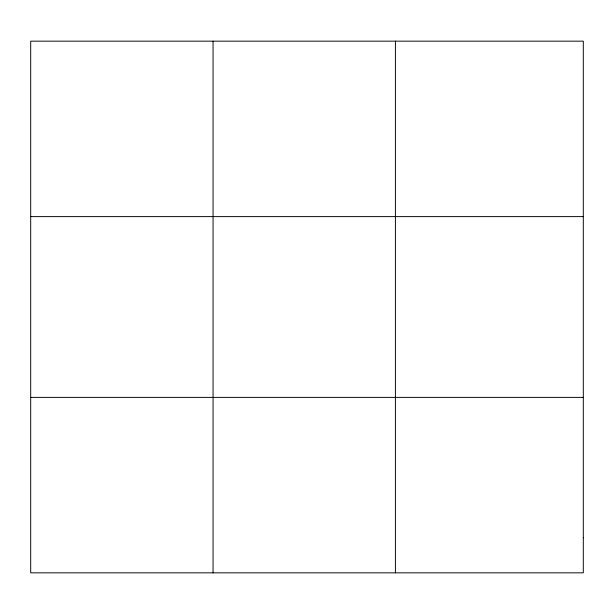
<?xml version="1.0" encoding="UTF-8"?>
<svg xmlns="http://www.w3.org/2000/svg" width="614" height="614" viewBox="0 0 614 614"><rect width="100%" height="100%" fill="white"/><g stroke="black" fill="none" stroke-linecap="round" stroke-linejoin="round"><path stroke-width="0.92" d="M213.058 572.839L213.058 41.161M395.416 572.839L395.416 41.161M30.7 216.612L583.3 216.612M30.7 397.388L583.3 397.388M583.3 537.749L583.3 572.839L30.7 572.839L30.7 41.161L583.3 41.161L583.3 537.749"/></g></svg>
